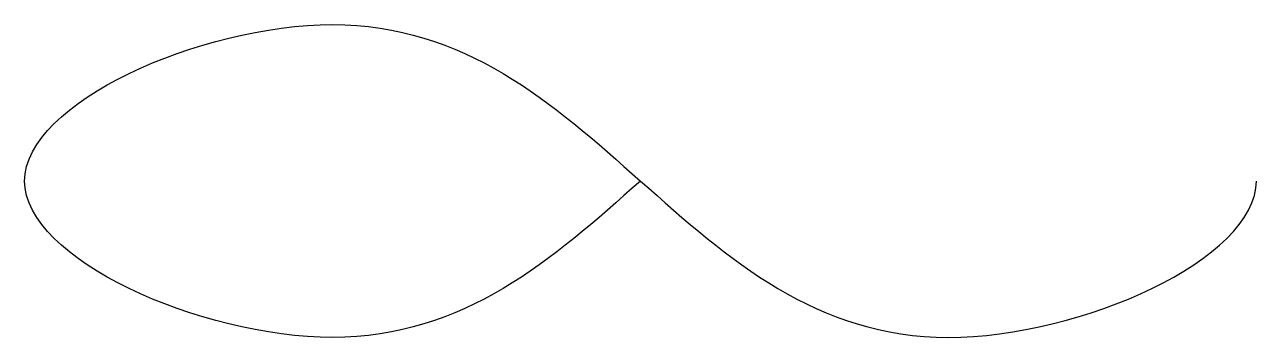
# Model space of a CAD drawing. Header units: millimetres. Extents: x 0 to 400, y -51 to 51.
import ezdxf

# ---------------------------------------------------------------- set-up
doc = ezdxf.new("R2010")
doc.units = ezdxf.units.MM

msp = doc.modelspace()

# ---------------------------------------------------------------- linework, layer by layer
at = {"transparency": 33554687}
msp.add_open_spline([(200, 0), (171.43, -25.39), (114.29, -76.16), (-57.14, 0), (114.29, 76.16), (200, 0), (285.71, -76.16), (400, -25.39), (400, 0)], degree=3, dxfattribs=at)

doc.saveas('drawing.dxf')
